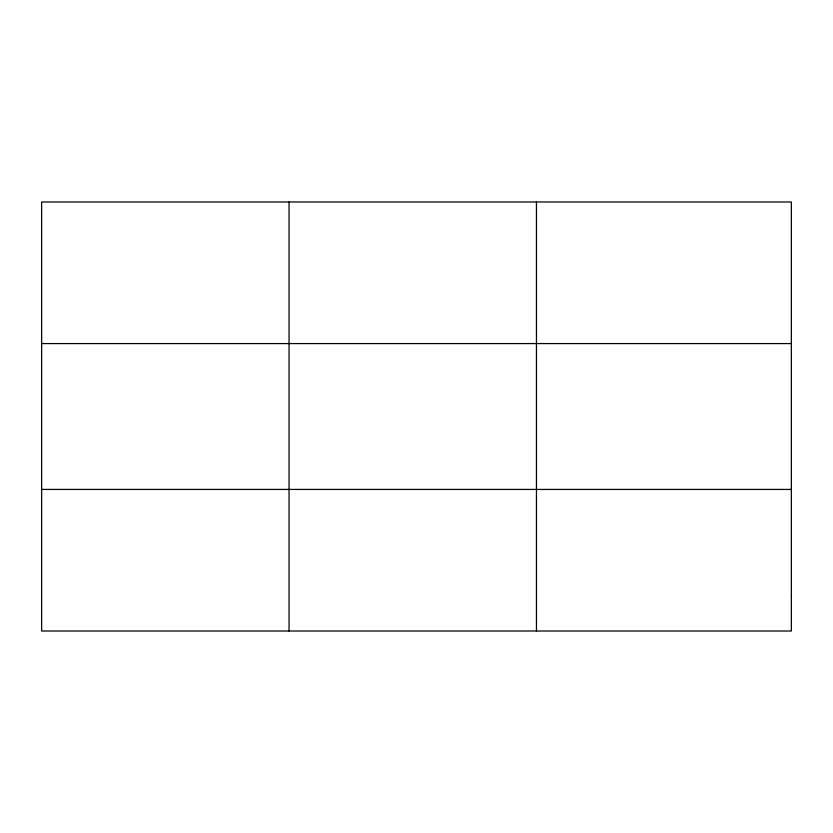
<?xml version="1.0" encoding="UTF-8"?>
<svg xmlns="http://www.w3.org/2000/svg" width="833" height="833" viewBox="0 0 833 833"><rect width="100%" height="100%" fill="white"/><g stroke="black" fill="none" stroke-linecap="round" stroke-linejoin="round"><path stroke-width="1.25" d="M289.051 201.992L289.051 631.008M536.452 201.992L536.452 631.008M41.65 343.571L791.35 343.571M41.65 489.429L791.35 489.429M791.35 595.616L791.35 631.008L41.65 631.008L41.65 201.992L791.35 201.992L791.35 595.616"/></g></svg>
